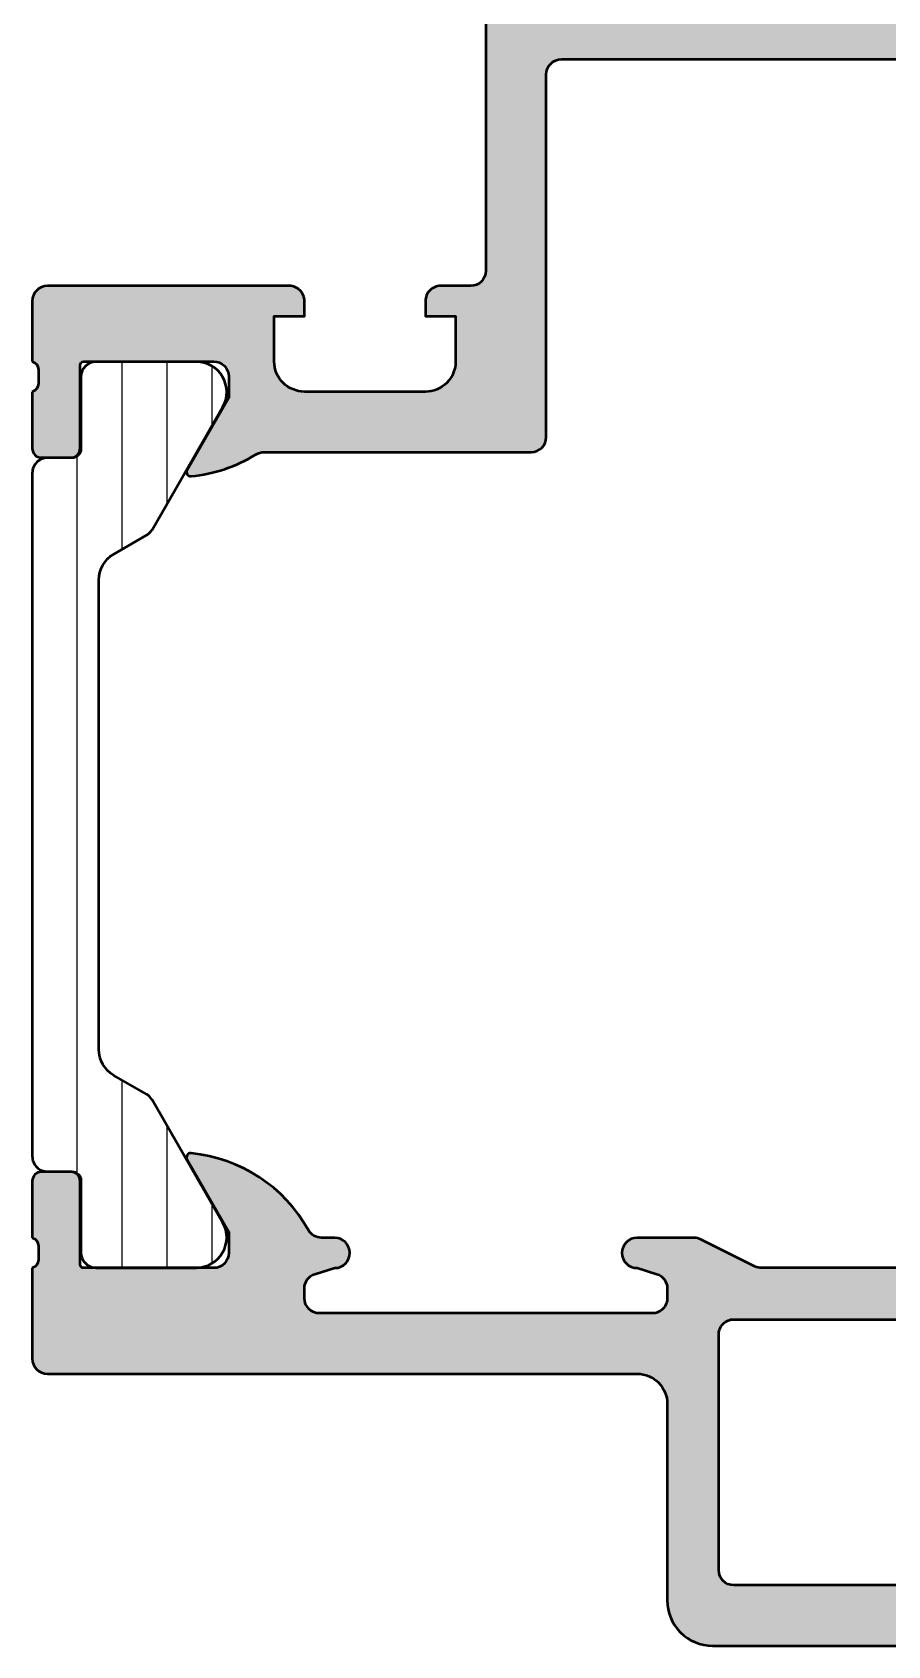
# Model space of a CAD drawing. Extents: x 0 to 77, y 0 to 90.
# Drawn here: x 0 to 28.3, y 0 to 53.4 of the extents above; entities that cross this region are included whole.
import ezdxf

# ---------------------------------------------------------------- set-up
doc = ezdxf.new("R2010")
doc.units = 0
for name, color, linetype, lineweight in [('0S-Alu contour', 7, 'Continuous', 50), ('0S-Alu hatch', 252, 'Continuous', 25), ('0S-Plastic contour', 254, 'Continuous', 50), ('0S-Plastic hatch', 253, 'Continuous', 25)]:
    doc.layers.add(name, color=color, linetype=linetype, lineweight=lineweight)

# ---------------------------------------------------------------- blocks, each defined once
blk = doc.blocks.new('438390__3E88428C_15AD_4265_878D_752377C3B3D6_')
at = {"layer": '0S-Alu hatch'}
h = blk.add_hatch(color=256, dxfattribs=at)
edge = h.paths.add_edge_path()
edge.add_line((13.99996566976633, 89.49996622139874), (13.9999656706469, 87.50978678155904))
edge.add_arc((14.49996567064698, 87.50978678155906), 0.500000000000079, 180, 258.7504882437638)
edge.add_line((14.40242468850431, 87.01939331014786), (14.59750665278966, 86.98059082295333))
edge.add_ellipse((14.49996567064715, 86.49019735154297), major_axis=(-0.4999999999992263, 0), ratio=1, start_angle=180, end_angle=258.7504882437625, ccw=False)
edge.add_line((14.99996567064638, 86.49019735154295), (14.99996567064644, 72.5195880670326))
edge.add_ellipse((14.4999656706469, 72.5195880670326), major_axis=(-0.4999999999995382, 0), ratio=1, start_angle=101.24951175620328, end_angle=180, ccw=False)
edge.add_line((14.59750665278919, 72.02919459562187), (14.40242468850421, 71.99039210842754))
edge.add_arc((14.49996567064652, 71.49999863701669), 0.4999999999996744, 101.2495117562036, 180)
edge.add_line((13.99996567064684, 71.49999863701667), (13.99996567064687, 69.51958806703325))
edge.add_arc((14.49996567064655, 69.51958806703327), 0.4999999999996803, 180, 258.750488243644)
edge.add_line((14.40242468850294, 69.02919459562267), (14.59750665279035, 68.99039210842729))
edge.add_ellipse((14.4999656706467, 68.49999863701667), major_axis=(-0.4999999999996984, 0), ratio=1, start_angle=179.9976988959704, end_angle=258.7504882436408, ccw=False)
edge.add_line((14.99996567024316, 68.49997855609486), (14.99904194738138, 45.49997719311146))
edge.add_ellipse((14.49904194778463, 45.49999727403326), major_axis=(-0.4999999999999944, 0), ratio=1, start_angle=90, end_angle=179.9976988959704, ccw=False)
edge.add_line((14.49904194778463, 44.99999727403326), (13.49996567064724, 44.99999727403326))
edge.add_arc((13.49996567064723, 44.49999727403313), 0.500000000000135, 89.99999999999959, 180)
edge.add_line((12.9999656706471, 44.49999727403311), (12.99996567064713, 43.99999727403328))
edge.add_line((12.99996567064713, 43.99999727403328), (13.99996567064687, 43.99999727403316))
edge.add_line((13.99996567064687, 43.99999727403316), (13.99996567064698, 42.49999727403343))
edge.add_ellipse((12.99996567064679, 42.49999727403335), major_axis=(-1.000000000000191, 0), ratio=1, start_angle=89.9999999999983, end_angle=180, ccw=False)
edge.add_line((12.99996567064676, 41.49999727403316), (8.999965670647036, 41.49999727403328))
edge.add_ellipse((8.999965670647065, 42.49999727403324), major_axis=(-0.9999999999999644, 0), ratio=1, start_angle=0, end_angle=89.9999999999983, ccw=False)
edge.add_line((7.9999656706471, 42.4999972740333), (7.999965670647185, 43.99999727403316))
edge.add_line((7.999965670647185, 43.99999727403316), (8.999965670647043, 43.99999727403316))
edge.add_line((8.999965670647043, 43.99999727403316), (8.999965670647327, 44.49999727403289))
edge.add_arc((8.499965670647342, 44.49999727403318), 0.4999999999999858, 0, 90.00000000000102)
edge.add_line((8.499965670647333, 44.99999727403316), (0.49996185594933, 44.99999727403305))
edge.add_arc((0.4999618559493371, 44.49999727403306), 0.4999999999999858, 90.00000000000081, 180)
edge.add_line((-3.81440506487e-05, 44.49999727403304), (-3.81440505635e-05, 42.49999727403334))
edge.add_ellipse((-0.078874590593621, 42.23247668204023), major_axis=(-0.2788950563274384, 0), ratio=1, start_angle=178.8354106259704, end_angle=253.5801235805051, ccw=False)
edge.add_line((0.1999628559494368, 42.22680827404218), (0.1999628559494368, 41.77321427404172))
edge.add_ellipse((-0.0789052396937251, 41.76755361456478), major_axis=(-0.278925541737141, 0), ratio=1, start_angle=106.42459455535459, end_angle=181.1628700728615, ccw=False)
edge.add_line((-3.81440505599e-05, 41.50001027404186), (-3.81440505635e-05, 39.61999927403335))
edge.add_arc((0.2999618559494479, 39.61999927403335), 0.3000000000000114, 180, 269.9999999999986)
edge.add_line((0.2999618559494408, 39.31999927403334), (1.279936174992212, 39.31999927403333))
edge.add_arc((1.279936174992219, 39.61999927403334), 0.3000000000000114, 269.9999999999986, 360)
edge.add_line((1.57993617499223, 39.61999927403334), (1.579936174992219, 42.37999727403333))
edge.add_ellipse((1.699936174992224, 42.37999727403333), major_axis=(-0.1200000000000045, 0), ratio=1, start_angle=270.0000000000017, end_angle=360, ccw=False)
edge.add_line((1.69993617499222, 42.49999727403333), (5.999961855949434, 42.49999727403333))
edge.add_ellipse((5.999961855949434, 41.99999727403333), major_axis=(-0.5, 0), ratio=1, start_angle=180, end_angle=270, ccw=False)
edge.add_line((6.499961855949434, 41.99999727403333), (6.499961855949438, 41.29999727403335))
edge.add_line((6.499961855949438, 41.29999727403335), (5.118466398327074, 38.90717695100578))
edge.add_arc((5.238081640597737, 38.83811705868164), 0.1381197846482953, 150.0000000000032, 275.6225775507922)
edge.add_arc((4.76173861477547, 43.67660613588097), 4.999999999999838, 275.6225775507956, 301.7565002298832)
edge.add_ellipse((7.656445776698083, 38.99999727403318), major_axis=(-0.5000000000001009, 0), ratio=1, start_angle=269.99999999999983, end_angle=301.75650022988344, ccw=False)
edge.add_line((7.656445776698085, 39.49999727403328), (16.49877351828327, 39.49999727403327))
edge.add_arc((16.49877351828327, 39.99999727403336), 0.5000000000000924, 270, 359.9973363370521)
edge.add_line((16.99877351774304, 39.99997402918957), (16.99933139613609, 52.00002051887754))
edge.add_ellipse((17.49933139559567, 51.99999727403361), major_axis=(-0.4999999999998991, 0), ratio=1, start_angle=270.0000000000004, end_angle=359.997336337189, ccw=False)
edge.add_line((17.49933139559567, 52.4999972740335), (44.99993133837048, 52.49999727403352))
edge.add_ellipse((44.99993133837047, 51.99999727403341), major_axis=(-0.5000000000001208, 0), ratio=1, start_angle=197.7484163560716, end_angle=269.9999999999992, ccw=False)
edge.add_arc((50.23815457954449, 53.67660613588128), 5.000000000000103, 197.74841635607, 264.3774224492064)
edge.add_arc((49.76181155372237, 48.83811705868168), 0.1381197846482947, 264.3774224492107, 390.0000000000038)
edge.add_line((49.88142679599302, 48.90717695100583), (48.49993133837066, 51.29999727403337))
edge.add_line((48.49993133837066, 51.29999727403337), (48.49993133837066, 51.99999727403341))
edge.add_ellipse((48.99993133837066, 51.99999727403341), major_axis=(-0.5, 0), ratio=1, start_angle=270, end_angle=360, ccw=False)
edge.add_line((48.99993133837066, 52.4999972740334), (53.29995701932804, 52.4999972740334))
edge.add_ellipse((53.29995701932803, 52.37999727403352), major_axis=(-0.1199999999998837, 0), ratio=1, start_angle=180, end_angle=269.9999999999966, ccw=False)
edge.add_line((53.41995701932791, 52.37999727403352), (53.41995701932792, 49.61999927403351))
edge.add_arc((53.71995701932793, 49.61999927403351), 0.3000000000000114, 180, 270)
edge.add_line((53.71995701932793, 49.3199992740335), (54.69993133837071, 49.3199992740335))
edge.add_arc((54.6999313383707, 49.61999927403351), 0.3000000000000114, 270.0000000000013, 360)
edge.add_line((54.99993133837072, 49.61999927403351), (54.99993133837072, 51.50001027404202))
edge.add_ellipse((55.07879843401388, 51.76755361456496), major_axis=(-0.2789255417371511, 0), ratio=1, start_angle=-1.1628700728908825, end_angle=73.57540544464513, ccw=False)
edge.add_line((54.79993033837072, 51.77321427404204), (54.79993033837072, 52.22680827404204))
edge.add_ellipse((55.07876778491375, 52.23247668204038), major_axis=(-0.2788950563274302, 0), ratio=1, start_angle=-73.58012358051059, end_angle=1.1645893740924862, ccw=False)
edge.add_line((54.99993133837072, 52.4999972740335), (54.99993133837072, 53.8000412433729))
edge.add_ellipse((55.49993133837073, 53.8000412433729), major_axis=(-0.5000000000000214, 0), ratio=1, start_angle=270.00000000000324, end_angle=360, ccw=False)
edge.add_line((55.4999313383707, 54.30004124337291), (58.49988840171549, 54.30004124337303))
edge.add_arc((58.49988840171548, 54.80004124337304), 0.5000000000000071, 270.0000000000025, 360)
edge.add_line((58.99988840171548, 54.80004124337304), (58.99988840171552, 67.49999533640488))
edge.add_ellipse((59.52492024302628, 67.99999455587604), major_axis=(-0.7250225195550437, 0), ratio=1, start_angle=-43.60193782010151, end_angle=43.601038928322794, ccw=False)
edge.add_line((58.99989624607847, 68.50000201231131), (58.99989624607845, 72.49998157414497))
edge.add_ellipse((59.52492047074414, 72.9999890231718), major_axis=(-0.7250226793474333, 0), ratio=1, start_angle=-43.60192498553039, end_angle=43.60192498553039, ccw=False)
edge.add_line((58.99989624607845, 73.49999647219865), (58.99989624607825, 80.19968294797528))
edge.add_line((58.99989624607825, 80.19968294797528), (61.49989319432048, 80.19966768920484))
edge.add_arc((61.49989624607829, 80.69966768919572), 0.5000000000001898, 269.999650294315, 360)
edge.add_line((61.99989624607847, 80.69966768919572), (61.99989624607844, 87.50032808908306))
edge.add_ellipse((62.49989624607844, 87.50032808908306), major_axis=(-0.5, 0), ratio=1, start_angle=270.00000000987654, end_angle=360, ccw=False)
edge.add_line((62.49989624599225, 88.00032808908307), (67.89984818089175, 88.000328090014))
edge.add_ellipse((67.89984818089172, 87.50029757150429), major_axis=(-0.500030518509689, 0), ratio=1, start_angle=180, end_angle=269.99999999999676, ccw=False)
edge.add_line((68.3998786994014, 87.50029757148762), (68.39987869840348, 85.50033625104038))
edge.add_arc((68.89988686042742, 85.50033625104037), 0.5000081620239101, 180, 269.9999999589703)
edge.add_line((68.89988686006936, 85.00032808901645), (70.19985123265027, 85.00032808815213))
edge.add_arc((70.19985123265015, 85.50035860666117), 0.5000305185090355, 270.0000000000147, 360)
edge.add_line((70.69988175115918, 85.50035860666117), (70.69988175022793, 86.00032808908293))
edge.add_line((70.69988175022793, 86.00032808908293), (69.69988175022887, 86.0003280890834))
edge.add_line((69.69988175022887, 86.0003280890834), (69.69988175019851, 87.50032808905306))
edge.add_ellipse((70.69988175022777, 87.5003280890539), major_axis=(-1.000000000029267, 0), ratio=1, start_angle=270.0000000070829, end_angle=360, ccw=False)
edge.add_line((70.69988175010415, 88.50032808908315), (74.69985029058776, 88.50032808957768))
edge.add_ellipse((74.69985029058768, 87.50029662944196), major_axis=(-1.000031460135716, 0), ratio=1, start_angle=180, end_angle=269.9999999999951, ccw=False)
edge.add_line((75.69988175072339, 87.50029662944156), (75.69988175022796, 86.00032808908315))
edge.add_line((75.69988175022796, 86.00032808908315), (74.69988175022839, 86.0003280890834))
edge.add_line((74.69988175022839, 86.0003280890834), (74.69988174551287, 85.50029757482358))
edge.add_arc((75.19985123148565, 85.50029757482318), 0.4999694859727768, 180, 269.9999999589526)
edge.add_line((75.19985123112745, 85.00032808885041), (76.49985428440803, 85.0003280881519))
edge.add_arc((76.49985428440807, 85.50035860666127), 0.5000305185093481, 269.9999999999951, 360)
edge.add_line((76.99988480291742, 85.50035860663004), (76.99988480223587, 89.50031227462526))
edge.add_arc((76.49986898752783, 89.50031227462522), 0.5000158147080356, 0, 90.00030571434779)
edge.add_line((76.49986631958248, 90.00032808932615), (14.49999405524998, 89.99999727490781))
edge.add_arc((14.49999672328251, 89.49996622139876), 0.50003105351618, 90.00030571502039, 180)
edge = h.paths.add_edge_path()
edge.add_line((16.69996567322616, 54.79999727399412), (16.69996567064688, 87.4999810485867))
edge.add_ellipse((17.19997592825027, 87.49998104858672), major_axis=(-0.5000102576033876, 0), ratio=1, start_angle=270.00001244489505, end_angle=360, ccw=False)
edge.add_line((17.19997581964585, 87.9999913061901), (59.70004637198289, 88.00000053480255))
edge.add_ellipse((59.70004648058509, 87.50000053480254), major_axis=(-0.5000000000000118, 0), ratio=1, start_angle=180, end_angle=270.0000124448947, ccw=False)
edge.add_line((60.2000464805851, 87.50000053480254), (60.20004648058497, 82.39965548215508))
edge.add_ellipse((59.7000464805848, 82.39965548215508), major_axis=(-0.5000000000001706, 0), ratio=1, start_angle=90, end_angle=180, ccw=False)
edge.add_line((59.7000464805848, 81.89965548215491), (58.29987793553136, 81.89965548215496))
edge.add_arc((58.29986630012579, 80.899667326646), 0.9999881555766366, 89.99933333247199, 180.0002074107728)
edge.add_line((57.29987814455571, 80.89966370670717), (57.29989298528273, 76.80000190146141))
edge.add_line((57.29989298528273, 76.80000190146141), (56.49988862572, 75.99999754189878))
edge.add_line((56.49988862572, 75.99999754189878), (56.49988862572, 64.99999154353613))
edge.add_line((56.49988862572, 64.99999154353613), (57.2998929852828, 64.1999871839737))
edge.add_line((57.2998929852828, 64.1999871839737), (57.29984085489829, 56.60003781371932))
edge.add_ellipse((56.79984085491036, 56.6000412433729), major_axis=(-0.4999999999996904, 0), ratio=1, start_angle=89.9999999999975, end_angle=179.9996069904538, ccw=False)
edge.add_line((56.79984085491034, 56.1000412433732), (53.49989319432086, 56.10004124337331))
edge.add_arc((53.49989319432085, 55.60004124337327), 0.5000000000000427, 89.99999999999837, 180)
edge.add_line((52.9998931943208, 55.60004124337329), (52.99989319432079, 54.79999727403338))
edge.add_ellipse((52.49989319432096, 54.79999727403341), major_axis=(-0.4999999999998295, 0), ratio=1, start_angle=90, end_angle=180, ccw=False)
edge.add_line((52.49989319432096, 54.29999727403358), (17.19996567322615, 54.29999727403357))
edge.add_ellipse((17.19996567322615, 54.79999727403356), major_axis=(-0.4999999999999858, 0), ratio=1, start_angle=0, end_angle=90, ccw=False)
at = {"layer": '0S-Alu contour', "color": 7}
for points in [[(76.49986631958248, 90.00032808932615), (14.49999405524998, 89.99999727490781)], [(13.99996566976633, 89.49996622139874), (13.9999656706469, 87.50978678155904)], [(76.99988480291742, 85.50035860663004), (76.99988480223587, 89.50031227462526)], [(70.69988175010415, 88.50032808908315), (74.69985029058776, 88.50032808957768)], [(17.19997581964585, 87.9999913061901), (59.70004637198289, 88.00000053480255)], [(62.49989624599225, 88.00032808908307), (67.89984818089175, 88.000328090014)], [(16.69996567322616, 54.79999727399412), (16.69996567064688, 87.4999810485867)], [(60.2000464805851, 87.50000053480254), (60.20004648058497, 82.39965548215508)], [(61.99989624607847, 80.69966768919572), (61.99989624607844, 87.50032808908306)], [(68.3998786994014, 87.50029757148762), (68.39987869840348, 85.50033625104038)], [(70.69988175115918, 85.50035860666117), (70.69988175022793, 86.00032808908293), (69.69988175022887, 86.0003280890834), (69.69988175019851, 87.50032808905306)], [(75.69988175072339, 87.50029662944156), (75.69988175022796, 86.00032808908315), (74.69988175022839, 86.0003280890834), (74.69988174551287, 85.50029757482358)], [(14.40242468850431, 87.01939331014786), (14.59750665278966, 86.98059082295333)], [(14.99996567064638, 86.49019735154295), (14.99996567064644, 72.5195880670326)], [(68.89988686006936, 85.00032808901645), (70.19985123265027, 85.00032808815213)], [(75.19985123112745, 85.00032808885041), (76.49985428440803, 85.0003280881519)], [(59.7000464805848, 81.89965548215491), (58.29987793553136, 81.89965548215496)], [(57.29987814455571, 80.89966370670717), (57.29989298528273, 76.80000190146141), (56.49988862572, 75.99999754189878), (56.49988862572, 64.99999154353613), (57.2998929852828, 64.1999871839737), (57.29984085489829, 56.60003781371932)], [(58.99989624607845, 73.49999647219865), (58.99989624607825, 80.19968294797528), (61.49989319432048, 80.19966768920484)], [(58.99989624607847, 68.50000201231131), (58.99989624607845, 72.49998157414497)], [(14.59750665278919, 72.02919459562187), (14.40242468850421, 71.99039210842754)], [(13.99996567064684, 71.49999863701667), (13.99996567064687, 69.51958806703325)], [(14.40242468850294, 69.02919459562267), (14.59750665279035, 68.99039210842729)], [(14.99996567024316, 68.49997855609486), (14.99904194738138, 45.49997719311146)], [(58.99988840171548, 54.80004124337304), (58.99988840171552, 67.49999533640488)], [(56.79984085491034, 56.1000412433732), (53.49989319432086, 56.10004124337331)], [(52.9998931943208, 55.60004124337329), (52.99989319432079, 54.79999727403338)], [(52.49989319432096, 54.29999727403358), (17.19996567322615, 54.29999727403357)], [(55.4999313383707, 54.30004124337291), (58.49988840171549, 54.30004124337303)], [(54.99993133837072, 52.4999972740335), (54.99993133837072, 53.8000412433729)], [(17.49933139559567, 52.4999972740335), (44.99993133837048, 52.49999727403352)], [(48.99993133837066, 52.4999972740334), (53.29995701932804, 52.4999972740334)], [(53.41995701932791, 52.37999727403352), (53.41995701932792, 49.61999927403351)], [(16.99877351774304, 39.99997402918957), (16.99933139613609, 52.00002051887754)], [(49.88142679599302, 48.90717695100583), (48.49993133837066, 51.29999727403337), (48.49993133837066, 51.99999727403341)], [(54.79993033837072, 51.77321427404204), (54.79993033837072, 52.22680827404204)], [(54.99993133837072, 49.61999927403351), (54.99993133837072, 51.50001027404202)], [(53.71995701932793, 49.3199992740335), (54.69993133837071, 49.3199992740335)], [(8.499965670647333, 44.99999727403316), (0.49996185594933, 44.99999727403305)], [(14.49904194778463, 44.99999727403326), (13.49996567064724, 44.99999727403326)], [(-3.81440506487e-05, 44.49999727403304), (-3.81440505635e-05, 42.49999727403334)], [(7.9999656706471, 42.4999972740333), (7.999965670647185, 43.99999727403316), (8.999965670647043, 43.99999727403316), (8.999965670647327, 44.49999727403289)], [(12.9999656706471, 44.49999727403311), (12.99996567064713, 43.99999727403328), (13.99996567064687, 43.99999727403316), (13.99996567064698, 42.49999727403343)], [(0.1999628559494368, 42.22680827404218), (0.1999628559494368, 41.77321427404172)], [(1.57993617499223, 39.61999927403334), (1.579936174992219, 42.37999727403333)], [(1.69993617499222, 42.49999727403333), (5.999961855949434, 42.49999727403333)], [(6.499961855949434, 41.99999727403333), (6.499961855949438, 41.29999727403335), (5.118466398327074, 38.90717695100578)], [(-3.81440505599e-05, 41.50001027404186), (-3.81440505635e-05, 39.61999927403335)], [(12.99996567064676, 41.49999727403316), (8.999965670647036, 41.49999727403328)], [(0.2999618559494408, 39.31999927403334), (1.279936174992212, 39.31999927403333)], [(7.656445776698085, 39.49999727403328), (16.49877351828327, 39.49999727403327)]]:
    blk.add_lwpolyline(points, dxfattribs=at)
for centre, radius, start, end in [((14.49999672328251, 89.49996622139876), 0.50003105351618, 90.00030571502039, 180), ((76.49986898752783, 89.50031227462522), 0.5000158147080356, 0, 90.00030571434779), ((14.49996567064698, 87.50978678155906), 0.500000000000079, 180, 258.7504882437638), ((68.89988686042742, 85.50033625104037), 0.5000081620239101, 180, 269.9999999589703), ((70.19985123265015, 85.50035860666117), 0.5000305185090355, 270.0000000000147, 0), ((75.19985123148565, 85.50029757482318), 0.4999694859727768, 180, 269.9999999589526), ((76.49985428440807, 85.50035860666127), 0.5000305185093481, 269.9999999999951, 0), ((58.29986630012579, 80.899667326646), 0.9999881555766366, 89.99933333247199, 180.0002074107728), ((61.49989624607829, 80.69966768919572), 0.5000000000001898, 269.999650294315, 0), ((14.49996567064652, 71.49999863701669), 0.4999999999996744, 101.2495117562036, 180), ((14.49996567064655, 69.51958806703327), 0.4999999999996803, 180, 258.750488243644), ((53.49989319432085, 55.60004124337327), 0.5000000000000427, 89.99999999999837, 180), ((58.49988840171548, 54.80004124337304), 0.5000000000000071, 270.0000000000025, 0), ((50.23815457954449, 53.67660613588128), 5.000000000000103, 197.74841635607, 264.3774224492064), ((53.71995701932793, 49.61999927403351), 0.3000000000000114, 180, 270), ((54.6999313383707, 49.61999927403351), 0.3000000000000114, 270.0000000000013, 0), ((49.76181155372237, 48.83811705868168), 0.1381197846482947, 264.3774224492107, 30.00000000000375), ((0.4999618559493371, 44.49999727403306), 0.4999999999999858, 90.00000000000081, 180), ((8.499965670647342, 44.49999727403318), 0.4999999999999858, 0, 90.00000000000102), ((13.49996567064723, 44.49999727403313), 0.500000000000135, 89.99999999999959, 180), ((0.2999618559494479, 39.61999927403335), 0.3000000000000114, 180, 269.9999999999986), ((1.279936174992219, 39.61999927403334), 0.3000000000000114, 269.9999999999986, 0), ((16.49877351828327, 39.99999727403336), 0.5000000000000924, 270, 359.9973363370521), ((4.76173861477547, 43.67660613588097), 4.999999999999838, 275.6225775507956, 301.7565002298832), ((5.238081640597737, 38.83811705868164), 0.1381197846482953, 150.0000000000032, 275.6225775507922)]:
    blk.add_arc(centre, radius, start, end, dxfattribs=at)
at = {"layer": '0S-Alu contour', "color": 7, "extrusion": (0, 0, -1)}
for centre, radius, start, end in [((-70.69988175022777, 87.5003280890539), 1.000000000029267, 0, 89.99999999291707), ((-74.69985029058768, 87.50029662944196), 1.000031460135716, 90.00000000000487, 180), ((-17.19997592825027, 87.49998104858672), 0.5000102576033876, 0, 89.99998755510494), ((-59.70004648058509, 87.50000053480254), 0.5000000000000118, 89.9999875551053, 180), ((-62.49989624607844, 87.50032808908306), 0.5, 0, 89.99999999012348), ((-67.89984818089172, 87.50029757150429), 0.5000305185096892, 90.00000000000325, 180), ((-14.49996567064715, 86.49019735154297), 0.4999999999992263, 101.2495117562375, 180), ((-59.7000464805848, 82.39965548215508), 0.5000000000001706, 180, 270), ((-59.52492047074414, 72.9999890231718), 0.7250226793474333, 316.3980750144696, 43.60192498553046), ((-14.4999656706469, 72.5195880670326), 0.4999999999995382, 180, 258.7504882437967), ((-14.4999656706467, 68.49999863701667), 0.4999999999996984, 101.2495117563592, 180.0023011040297), ((-59.52492024302628, 67.99999455587604), 0.7250225195550437, 316.3989610716772, 43.60193782010159), ((-56.79984085491036, 56.6000412433729), 0.4999999999996904, 180.0003930095463, 270.0000000000025), ((-17.19996567322615, 54.79999727403356), 0.4999999999999858, 270, 0), ((-52.49989319432096, 54.79999727403341), 0.4999999999998295, 180, 270), ((-55.49993133837073, 53.8000412433729), 0.5000000000000214, 0, 89.99999999999675), ((-17.49933139559567, 51.99999727403361), 0.4999999999998991, 0.0026636628110241, 89.99999999999959), ((-44.99993133837047, 51.99999727403341), 0.5000000000001208, 90.00000000000081, 162.2515836439284), ((-48.99993133837066, 51.99999727403341), 0.5, 0, 90), ((-53.29995701932803, 52.37999727403352), 0.1199999999998837, 90.0000000000034, 180), ((-55.07876778491375, 52.23247668204038), 0.2788950563274302, 358.8354106259075, 73.58012358051066), ((-55.07879843401388, 51.76755361456496), 0.2789255417371511, 286.4245945553549, 1.162870072890926), ((-14.49904194778463, 45.49999727403326), 0.4999999999999944, 180.0023011040297, 270), ((0.078874590593621, 42.23247668204023), 0.2788950563274384, 106.4198764194949, 181.1645893740296), ((-1.699936174992224, 42.37999727403333), 0.1200000000000045, 0, 89.99999999999831), ((-5.999961855949434, 41.99999727403333), 0.5, 90, 180), ((-8.999965670647065, 42.49999727403324), 0.9999999999999644, 270.0000000000017, 0), ((-12.99996567064679, 42.49999727403335), 1.000000000000191, 180, 270.0000000000017), ((0.0789052396937251, 41.76755361456478), 0.278925541737141, 178.8371299271385, 253.5754054446454), ((-7.656445776698083, 38.99999727403318), 0.5000000000001009, 58.24349977011658, 90.00000000000018)]:
    blk.add_arc(centre, radius, start, end, dxfattribs=at)
blk = doc.blocks.new('438400__9FDC3A8A_D999_460B_9A8B_5DD0F9E5900C_')
at = {"layer": '0S-Alu hatch'}
h = blk.add_hatch(color=256, dxfattribs=at)
edge = h.paths.add_edge_path()
edge.add_arc((0.4999693078430312, 9.499980751315007), 0.4999769371496861, 180, 269.999977582978)
edge.add_line((0.4999691122266335, 9.00000381416536), (20.00000000062078, 8.999996185302734))
edge.add_ellipse((19.99995682149099, 7.999953005815285), major_axis=(-1.000043180419627, 0), ratio=1, start_angle=180.0029110083251, end_angle=269.9975261249224, ccw=False)
edge.add_line((21.0000000006199, 8.000003814688961), (21.0000000006199, 1.499999999995599))
edge.add_arc((22.49995687782097, 1.499956877767841), 1.499956877820919, 179.998352804877, 269.9999999999998)
edge.add_line((22.49995687782096, -5.30787e-11), (46.49940461991014, -1.137e-13))
edge.add_arc((46.49940461990904, 0.5005549603821173), 0.500554960382231, 270.0000000001252, 360)
edge.add_line((46.99995958029127, 0.5005549603821197), (46.99995958029123, 8.000554960382086))
edge.add_ellipse((47.49995958029128, 8.000554960382091), major_axis=(-0.5000000000000533, 0), ratio=1, start_angle=270.0002563419083, end_angle=360, ccw=False)
edge.add_line((47.49995734328613, 8.50055496037714), (56.49989924323597, 8.500595225405222))
edge.add_arc((56.49989700609456, 9.000625743910646), 0.5000305185104286, 270.0002563418763, 359.9965031578451)
edge.add_line((56.99992752367371, 9.000595226342625), (56.99992752367371, 9.300644052380786))
edge.add_arc((56.49987412512825, 9.300537242465689), 0.5000534099526006, 0.0122382075011231, 89.99300738100737)
edge.add_line((56.49993515375885, 9.800590648694193), (55.49992752367362, 9.800590648694197))
edge.add_ellipse((55.49992752367362, 10.30059064869434), major_axis=(-0.5000000000001421, 0), ratio=1, start_angle=0, end_angle=90, ccw=False)
edge.add_line((54.99992752367347, 10.30059064869434), (54.99992752367347, 12.49999727403315))
edge.add_ellipse((55.07876397021652, 12.76751786602626), major_axis=(-0.278895056327431, 0), ratio=1, start_angle=-1.164589374108175, end_angle=73.58012358050757, ccw=False)
edge.add_line((54.79992652367347, 12.77318627402469), (54.79992652367347, 13.2267802740246))
edge.add_ellipse((55.07879461931665, 13.23244093350171), major_axis=(-0.2789255417371515, 0), ratio=1, start_angle=-73.57540544464513, end_angle=1.162870072896908, ccw=False)
edge.add_line((54.99992752367347, 13.49998427402465), (54.99992752367349, 15.37999527403315))
edge.add_arc((54.69992752367349, 15.37999527403315), 0.3000000000000043, 0, 90.00000000000136)
edge.add_line((54.69992752367348, 15.67999527403315), (53.71995320463068, 15.67999527403315))
edge.add_arc((53.71995320463068, 15.37999527403315), 0.2999999999999971, 90, 180)
edge.add_line((53.41995320463069, 15.37999527403315), (53.41995320463069, 12.61999727403315))
edge.add_ellipse((53.29995320463069, 12.61999727403315), major_axis=(-0.1199999999999903, 0), ratio=1, start_angle=89.99999999998983, end_angle=180, ccw=False)
edge.add_line((53.29995320463067, 12.49999727403316), (48.99992483295736, 12.49999727392712))
edge.add_ellipse((48.9999248329574, 12.99998695392315), major_axis=(-0.4999896799960251, 0), ratio=1, start_angle=0, end_angle=89.99999999999432, ccw=False)
edge.add_line((48.49993515296137, 12.9999869539234), (48.49993515306824, 13.69999422227565))
edge.add_line((48.49993515306824, 13.69999422227565), (49.88817978197452, 16.10451997911148))
edge.add_arc((49.76121506891293, 16.16120146979508), 0.1390425465421651, 335.9423438027915, 446.6072913621738)
edge.add_line((49.76944351488454, 16.30000032579117), (49.72911453538888, 16.29452242051771))
edge.add_line((49.72911453538888, 16.29452242051771), (49.46851730638769, 16.26844515000973))
edge.add_arc((50.18897282583773, 11.32077076207202), 4.999853798318587, 98.28489453359008, 154.8580559001089)
edge.add_line((45.66281509691556, 13.44501985704157), (45.49991533339539, 12.99994312248049))
edge.add_ellipse((44.99990355209043, 13.0000117839241), major_axis=(-0.5000117860192348, 0), ratio=1, start_angle=90.41752632947362, end_angle=179.9921321635717, ccw=False)
edge.add_line((45.0035472103105, 12.5000132740134), (24.11804513130471, 12.50001327401352))
edge.add_ellipse((24.11804513130471, 13.00001327401341), major_axis=(-0.4999999999998864, 0), ratio=1, start_angle=63.43087387618141, end_angle=89.9999999999996, ccw=False)
edge.add_line((23.89440652773601, 12.55281558283676), (22.10533032995535, 13.44751273902491))
edge.add_arc((21.88229618724506, 13.00001327401345), 0.500000000000055, 63.50829236480249, 90.00000000000122)
edge.add_line((21.88229618724505, 13.50001327401351), (19.99999237122532, 13.50001327401348))
edge.add_arc((19.99999237122532, 13.00001327401348), 0.5000000000000018, 90.00000000000081, 270.0000000000004)
edge.add_line((19.99999237122533, 12.50001327401348), (20.65711374568636, 12.29999814156887))
edge.add_ellipse((20.49998493691708, 11.82532927019138), major_axis=(-0.5000000000000338, 0), ratio=1, start_angle=180, end_angle=251.6839973318908, ccw=False)
edge.add_line((20.99998493691711, 11.82532927019123), (20.9999849369723, 11.49999833657189))
edge.add_ellipse((20.49998474052876, 11.49999833657204), major_axis=(-0.5000001964435381, 0), ratio=1, start_angle=89.99565096771647, end_angle=180, ccw=False)
edge.add_line((20.49994678804758, 10.99999814156889), (9.499984936522212, 10.99999814151366))
edge.add_ellipse((9.499984936522212, 11.49999070703751), major_axis=(-0.4999925655238453, 0), ratio=1, start_angle=0, end_angle=89.99999999999977, ccw=False)
edge.add_line((8.999992370998369, 11.4999907070374), (8.999992371225227, 11.82532927054027))
edge.add_ellipse((9.499992371225149, 11.82532927019162), major_axis=(-0.4999999999999219, 0), ratio=1, start_angle=288.31600266814416, end_angle=360, ccw=False)
edge.add_line((9.342863562455609, 12.29999814156891), (9.999992371225199, 12.50001327401342))
edge.add_arc((9.999992371225122, 13.00001327401342), 0.5000000000000036, 270.0000000000088, 450.0000000000087)
edge.add_line((9.999992371225046, 13.50001327401343), (9.566823507544532, 13.50001327401331))
edge.add_ellipse((9.566823507544399, 14.00001327400795), major_axis=(-0.499999999994639, 0), ratio=1, start_angle=29.127376471037394, end_angle=90.00000000001529, ccw=False)
edge.add_arc((4.761769130058151, 11.32392428366199), 4.999999999981176, 29.11358337110606, 84.37742244926226)
edge.add_arc((5.238112155873704, 16.16241336084328), 0.1381197846482456, 84.37742244926386, 209.9999999999885)
edge.add_line((5.118496913603074, 16.09335346851918), (6.499992371225111, 13.70053314549144))
edge.add_line((6.499992371225111, 13.70053314549144), (6.499992371225154, 13.00053314549186))
edge.add_ellipse((5.999992371224969, 13.00053314549183), major_axis=(-0.5000000000001849, 0), ratio=1, start_angle=90.00000000000182, end_angle=180, ccw=False)
edge.add_line((5.999992371224985, 12.50053314549165), (1.699966690267743, 12.50053314549152))
edge.add_ellipse((1.699966690267739, 12.62053314549152), major_axis=(-0.120000000000001, 0), ratio=1, start_angle=0, end_angle=90.0000000000017, ccw=False)
edge.add_line((1.579966690267738, 12.62053314549152), (1.579966690267738, 15.38053114549152))
edge.add_arc((1.279966690267741, 15.38053114549152), 0.2999999999999971, 0, 90)
edge.add_line((1.279966690267741, 15.68053114549151), (0.2999923712249526, 15.68053114549152))
edge.add_arc((0.2999923712249526, 15.38053114549152), 0.3000000000000043, 90, 180)
edge.add_line((-7.6287750517e-06, 15.38053114549152), (-7.6287750481e-06, 13.500520145483))
edge.add_ellipse((-0.0788747244182133, 13.23297680496006), major_axis=(-0.2789255417371485, 0), ratio=1, start_angle=178.8371299271148, end_angle=253.5754054446458, ccw=False)
edge.add_line((0.1999933712249522, 13.22731614548301), (0.1999933712249522, 12.77372214548299))
edge.add_ellipse((-0.078844075318095, 12.76805373748463), major_axis=(-0.2788950563274338, 0), ratio=1, start_angle=106.41987641949149, end_angle=181.1645893740932, ccw=False)
edge.add_line((-7.6287750552e-06, 12.50053314549152), (-7.6293066549e-06, 9.49998075131495))
edge = h.paths.add_edge_path()
edge.add_ellipse((23.19998141576531, 2.500024139754942), major_axis=(-0.5000241403379829, 0), ratio=1, start_angle=0.0027660786490741884, end_angle=89.99723392038709, ccw=False)
edge.add_line((22.69995727601003, 2.499999999999647), (22.69995727601048, 10.29999694824228))
edge.add_ellipse((23.19995727601044, 10.29999694824225), major_axis=(-0.4999999999999579, 0), ratio=1, start_angle=269.999992735517, end_angle=360, ccw=False)
edge.add_line((23.19995733940501, 10.7999969482422), (44.69995958029083, 10.79999422227536))
edge.add_ellipse((44.70023842346551, 10.30027306544983), major_axis=(-0.4997212346224222, 0), ratio=1, start_angle=180.0319709005207, end_angle=270.0319709005301, ccw=False)
edge.add_line((45.19995958029105, 10.30055190862447), (45.19995958029134, 2.50055496038203))
edge.add_ellipse((44.69940189394233, 2.500554960382027), major_axis=(-0.5005576863489907, 0), ratio=1, start_angle=89.9999927353303, end_angle=180, ccw=False)
edge.add_line((44.69940183047542, 1.99999727403304), (23.19995727600158, 1.999999999999659))
at = {"layer": '0S-Alu contour', "color": 7}
for points in [[(5.118496913603074, 16.09335346851918), (6.499992371225111, 13.70053314549144), (6.499992371225154, 13.00053314549186)], [(48.49993515296137, 12.9999869539234), (48.49993515306824, 13.69999422227565), (49.88817978197452, 16.10451997911148)], [(49.76944351488454, 16.30000032579117), (49.72911453538888, 16.29452242051771), (49.46851730638769, 16.26844515000973)], [(1.279966690267741, 15.68053114549151), (0.2999923712249526, 15.68053114549152)], [(54.69992752367348, 15.67999527403315), (53.71995320463068, 15.67999527403315)], [(-7.6287750517e-06, 15.38053114549152), (-7.6287750481e-06, 13.500520145483)], [(1.579966690267738, 12.62053314549152), (1.579966690267738, 15.38053114549152)], [(53.41995320463069, 15.37999527403315), (53.41995320463069, 12.61999727403315)], [(54.99992752367347, 13.49998427402465), (54.99992752367349, 15.37999527403315)], [(9.999992371225046, 13.50001327401343), (9.566823507544532, 13.50001327401331)], [(21.88229618724505, 13.50001327401351), (19.99999237122532, 13.50001327401348)], [(23.89440652773601, 12.55281558283676), (22.10533032995535, 13.44751273902491)], [(45.66281509691556, 13.44501985704157), (45.49991533339539, 12.99994312248049)], [(0.1999933712249522, 13.22731614548301), (0.1999933712249522, 12.77372214548299)], [(54.79992652367347, 12.77318627402469), (54.79992652367347, 13.2267802740246)], [(-7.6287750552e-06, 12.50053314549152), (-7.6293066549e-06, 9.49998075131495)], [(5.999992371224985, 12.50053314549165), (1.699966690267743, 12.50053314549152)], [(9.342863562455609, 12.29999814156891), (9.999992371225199, 12.50001327401342)], [(19.99999237122533, 12.50001327401348), (20.65711374568636, 12.29999814156887)], [(45.0035472103105, 12.5000132740134), (24.11804513130471, 12.50001327401352)], [(53.29995320463067, 12.49999727403316), (48.99992483295736, 12.49999727392712)], [(54.99992752367347, 10.30059064869434), (54.99992752367347, 12.49999727403315)], [(8.999992370998369, 11.4999907070374), (8.999992371225227, 11.82532927054027)], [(20.99998493691711, 11.82532927019123), (20.9999849369723, 11.49999833657189)], [(20.49994678804758, 10.99999814156889), (9.499984936522212, 10.99999814151366)], [(23.19995733940501, 10.7999969482422), (44.69995958029083, 10.79999422227536)], [(22.69995727601003, 2.499999999999647), (22.69995727601048, 10.29999694824228)], [(45.19995958029105, 10.30055190862447), (45.19995958029134, 2.50055496038203)], [(56.49993515375885, 9.800590648694193), (55.49992752367362, 9.800590648694197)], [(56.99992752367371, 9.000595226342625), (56.99992752367371, 9.300644052380786)], [(0.4999691122266335, 9.00000381416536), (20.00000000062078, 8.999996185302734)], [(47.49995734328613, 8.50055496037714), (56.49989924323597, 8.500595225405222)], [(21.0000000006199, 8.000003814688961), (21.0000000006199, 1.499999999995599)], [(46.99995958029127, 0.5005549603821197), (46.99995958029123, 8.000554960382086)], [(44.69940183047542, 1.99999727403304), (23.19995727600158, 1.999999999999659)], [(22.49995687782096, -5.30787e-11), (46.49940461991014, -1.137e-13)]]:
    blk.add_lwpolyline(points, dxfattribs=at)
for centre, radius, start, end in [((5.238112155873704, 16.16241336084328), 0.1381197846482456, 84.37742244926386, 209.9999999999885), ((4.761769130058151, 11.32392428366199), 4.999999999981176, 29.11358337110606, 84.37742244926226), ((50.18897282583773, 11.32077076207202), 4.999853798318587, 98.28489453359008, 154.8580559001089), ((49.76121506891293, 16.16120146979508), 0.1390425465421651, 335.9423438027915, 86.60729136217383), ((0.2999923712249526, 15.38053114549152), 0.3000000000000043, 90, 180), ((1.279966690267741, 15.38053114549152), 0.2999999999999971, 0, 90), ((53.71995320463068, 15.37999527403315), 0.2999999999999971, 90, 180), ((54.69992752367349, 15.37999527403315), 0.3000000000000043, 0, 90.00000000000136), ((9.999992371225122, 13.00001327401342), 0.5000000000000036, 270.0000000000088, 90.00000000000875), ((19.99999237122532, 13.00001327401348), 0.5000000000000018, 90.00000000000081, 270.0000000000004), ((21.88229618724506, 13.00001327401345), 0.500000000000055, 63.50829236480249, 90.00000000000122), ((56.49987412512825, 9.300537242465689), 0.5000534099526006, 0.0122382075011231, 89.99300738100737), ((0.4999693078430312, 9.499980751315007), 0.4999769371496861, 180, 269.999977582978), ((56.49989700609456, 9.000625743910646), 0.5000305185104286, 270.0002563418763, 359.9965031578451), ((22.49995687782097, 1.499956877767841), 1.499956877820919, 179.998352804877, 269.9999999999998), ((46.49940461990904, 0.5005549603821173), 0.500554960382231, 270.0000000001252, 0)]:
    blk.add_arc(centre, radius, start, end, dxfattribs=at)
at = {"layer": '0S-Alu contour', "color": 7, "extrusion": (0, 0, -1)}
for centre, radius, start, end in [((0.0788747244182133, 13.23297680496006), 0.2789255417371485, 106.4245945553542, 181.1628700728853), ((-9.566823507544399, 14.00001327400795), 0.499999999994639, 269.9999999999847, 330.8726235289626), ((-55.07879461931665, 13.23244093350171), 0.2789255417371516, 358.8371299271031, 73.57540544464514), ((-5.999992371224969, 13.00053314549183), 0.5000000000001849, 180, 269.9999999999982), ((-44.99990355209043, 13.0000117839241), 0.5000117860192348, 180.0078678364284, 269.5824736705264), ((-48.9999248329574, 12.99998695392315), 0.4999896799960251, 270.0000000000057, 0), ((0.078844075318095, 12.76805373748463), 0.2788950563274338, 178.8354106259068, 253.5801235805085), ((-1.699966690267739, 12.62053314549152), 0.120000000000001, 269.9999999999983, 0), ((-9.499992371225149, 11.82532927019162), 0.4999999999999219, 0, 71.68399733185586), ((-20.49998493691708, 11.82532927019138), 0.5000000000000338, 108.3160026681092, 180), ((-24.11804513130471, 13.00001327401341), 0.4999999999998864, 270.0000000000004, 296.5691261238186), ((-53.29995320463069, 12.61999727403315), 0.1199999999999903, 180, 270.0000000000102), ((-55.07876397021652, 12.76751786602626), 0.278895056327431, 286.4198764194924, 1.164589374108191), ((-9.499984936522212, 11.49999070703751), 0.4999925655238453, 270.0000000000002, 0), ((-20.49998474052876, 11.49999833657204), 0.5000001964435381, 180, 270.0043490322835), ((-23.19995727601044, 10.29999694824225), 0.4999999999999579, 0, 90.00000726448297), ((-44.70023842346551, 10.30027306544983), 0.4997212346224223, 89.96802909946992, 179.9680290994793), ((-55.49992752367362, 10.30059064869434), 0.5000000000001421, 270, 0), ((-19.99995682149099, 7.999953005815285), 1.000043180419627, 90.0024738750776, 179.9970889916749), ((-47.49995958029128, 8.000554960382091), 0.5000000000000533, 0, 89.99974365809172), ((-23.19998141576531, 2.500024139754942), 0.5000241403379829, 270.002766079613, 359.9972339213509), ((-44.69940189394233, 2.500554960382027), 0.5005576863489907, 180, 270.0000072646697)]:
    blk.add_arc(centre, radius, start, end, dxfattribs=at)
blk = doc.blocks.new('284667__8852E970_F509_4AE9_931F_BAB74D0D7B98___01885673_A7CF_4634_97FC_8DC9EB072D44_')
at = {"layer": '0S-Plastic hatch'}
h = blk.add_hatch(dxfattribs=at)
h.set_pattern_fill('ANSI31', color=256, scale=0.4680000000000001, angle=45, style=0)
h.set_pattern_definition([(90, (0, 0), (-1.4859, 0), [])])
edge = h.paths.add_edge_path()
edge.add_line((-7.62877551e-06, 38.80999691922673), (-7.6287752826e-06, 16.18999015630077))
edge.add_arc((0.4999923712244332, 16.18999015630077), 0.4999999999997158, 180, 270.0000794789239)
edge.add_line((0.4999930648088871, 15.68999015630154), (1.309980687852796, 15.68999127989166))
edge.add_ellipse((1.309981104003469, 15.38999127989184), major_axis=(-0.3000000000001064, 0), ratio=1, start_angle=180.0000397532266, end_angle=270.000079478924, ccw=False)
edge.add_line((1.609981104003502, 15.3899914880459), (1.609982755355432, 13.00999662408299))
edge.add_arc((2.109985807134137, 13.00999697101007), 0.5000030517788256, 180.0000397532265, 270)
edge.add_line((2.109985807134137, 12.50999391923124), (5.428218599442526, 12.50999391923357))
edge.add_arc((5.428218599442526, 13.50999391923354), 0.999999999999968, 270, 389.8965666056436)
edge.add_line((6.2951452182189, 14.00842971014035), (3.9610241744661, 18.06815355259153))
edge.add_arc((3.527560865077099, 17.81893565713765), 0.5000000000009233, 29.89656660564355, 60.0068496770604)
edge.add_line((3.777509096874936, 18.25197824329063), (2.700095907629947, 18.87385131115636))
edge.add_ellipse((3.199992371224755, 19.7399364834608), major_axis=(-1.000000000000104, 0), ratio=1, start_angle=0, end_angle=60.00684967706019, ccw=False)
edge.add_line((2.199992371224652, 19.73993648346079), (2.199992371224535, 35.2600505920666))
edge.add_ellipse((3.199992371224624, 35.26005059206661), major_axis=(-1.000000000000088, 0), ratio=1, start_angle=299.99315032295544, end_angle=360, ccw=False)
edge.add_line((2.700095907629584, 36.12613576437091), (3.777509096875323, 36.74800883223745))
edge.add_arc((3.527560865077848, 37.18105141838954), 0.4999999999999816, 299.9931503229539, 330.1034333943537)
edge.add_line((3.961024174466022, 36.93183352293612), (6.295145218218918, 40.99155736538722))
edge.add_arc((5.428218599442468, 41.48999315629409), 1.000000000000065, 330.1034333943555, 450.0000000000016)
edge.add_line((5.428218599442438, 42.48999315629416), (2.109985807134343, 42.48999315629638))
edge.add_arc((2.109985807134364, 41.98999010451744), 0.5000030517789398, 90.00000000000244, 179.999650293439)
edge.add_line((1.60998275536474, 41.98999315629905), (1.609981104003392, 39.6099955874807))
edge.add_ellipse((1.309981104003554, 39.6099957956357), major_axis=(-0.2999999999999095, 0), ratio=1, start_angle=89.99992052104619, end_angle=179.9999602467736, ccw=False)
edge.add_line((1.309980687852725, 39.30999579563608), (0.4999930648087947, 39.30999691922615))
edge.add_arc((0.4999923712243764, 38.80999691922673), 0.4999999999998913, 89.99992052108018, 180)
at = {"layer": '0S-Plastic contour', "color": 7}
for points in [[(5.428218599442438, 42.48999315629416), (2.109985807134343, 42.48999315629638)], [(1.60998275536474, 41.98999315629905), (1.609981104003392, 39.6099955874807)], [(3.961024174466022, 36.93183352293612), (6.295145218218918, 40.99155736538722)], [(1.309980687852725, 39.30999579563608), (0.4999930648087947, 39.30999691922615)], [(-7.62877551e-06, 38.80999691922673), (-7.6287752826e-06, 16.18999015630077)], [(2.700095907629584, 36.12613576437091), (3.777509096875323, 36.74800883223745)], [(2.199992371224652, 19.73993648346079), (2.199992371224535, 35.2600505920666)], [(3.777509096874936, 18.25197824329063), (2.700095907629947, 18.87385131115636)], [(6.2951452182189, 14.00842971014035), (3.9610241744661, 18.06815355259153)], [(0.4999930648088871, 15.68999015630154), (1.309980687852796, 15.68999127989166)], [(1.609981104003502, 15.3899914880459), (1.609982755355432, 13.00999662408299)], [(2.109985807134137, 12.50999391923124), (5.428218599442526, 12.50999391923357)]]:
    blk.add_lwpolyline(points, dxfattribs=at)
for centre, radius, start, end in [((2.109985807134364, 41.98999010451744), 0.5000030517789398, 90.00000000000244, 179.999650293439), ((5.428218599442468, 41.48999315629409), 1.000000000000065, 330.1034333943555, 90.00000000000175), ((0.4999923712243764, 38.80999691922673), 0.4999999999998913, 89.99992052108018, 180), ((3.527560865077848, 37.18105141838954), 0.4999999999999816, 299.9931503229539, 330.1034333943537), ((3.527560865077099, 17.81893565713765), 0.5000000000009233, 29.89656660564355, 60.0068496770604), ((0.4999923712244332, 16.18999015630077), 0.4999999999997158, 180, 270.0000794789239), ((5.428218599442526, 13.50999391923354), 0.999999999999968, 270, 29.89656660564358), ((2.109985807134137, 13.00999697101007), 0.5000030517788256, 180.0000397532265, 270)]:
    blk.add_arc(centre, radius, start, end, dxfattribs=at)
at = {"layer": '0S-Plastic contour', "color": 7, "extrusion": (0, 0, -1)}
for centre, radius, start, end in [((-1.309981104003554, 39.6099957956357), 0.2999999999999095, 180.0000397532265, 270.0000794789539), ((-3.199992371224624, 35.26005059206661), 1.000000000000088, 0, 60.00684967704454), ((-3.199992371224755, 19.7399364834608), 1.000000000000104, 299.9931503229398, 0), ((-1.309981104003469, 15.38999127989184), 0.3000000000001064, 89.99992052107598, 179.9999602467734)]:
    blk.add_arc(centre, radius, start, end, dxfattribs=at)
blk = doc.blocks.new('439310__EE781FC2_4AB3_4CEB_83F2_ED385313FAF7_')
at = {"layer": '0S-Alu contour', "color": 7}
for name in ['438390__3E88428C_15AD_4265_878D_752377C3B3D6_', '438400__9FDC3A8A_D999_460B_9A8B_5DD0F9E5900C_']:
    blk.add_blockref(name, (0, 0), dxfattribs=at)
at = {"layer": '0S-Plastic contour', "color": 7}
blk.add_blockref('284667__8852E970_F509_4AE9_931F_BAB74D0D7B98___01885673_A7CF_4634_97FC_8DC9EB072D44_', (0, 0), dxfattribs=at)

msp = doc.modelspace()

# ---------------------------------------------------------------- block references
at = {"layer": '0S-Alu contour', "color": 7}
msp.add_blockref('439310__EE781FC2_4AB3_4CEB_83F2_ED385313FAF7_', (0, 0), dxfattribs=at)

doc.saveas('drawing.dxf')
